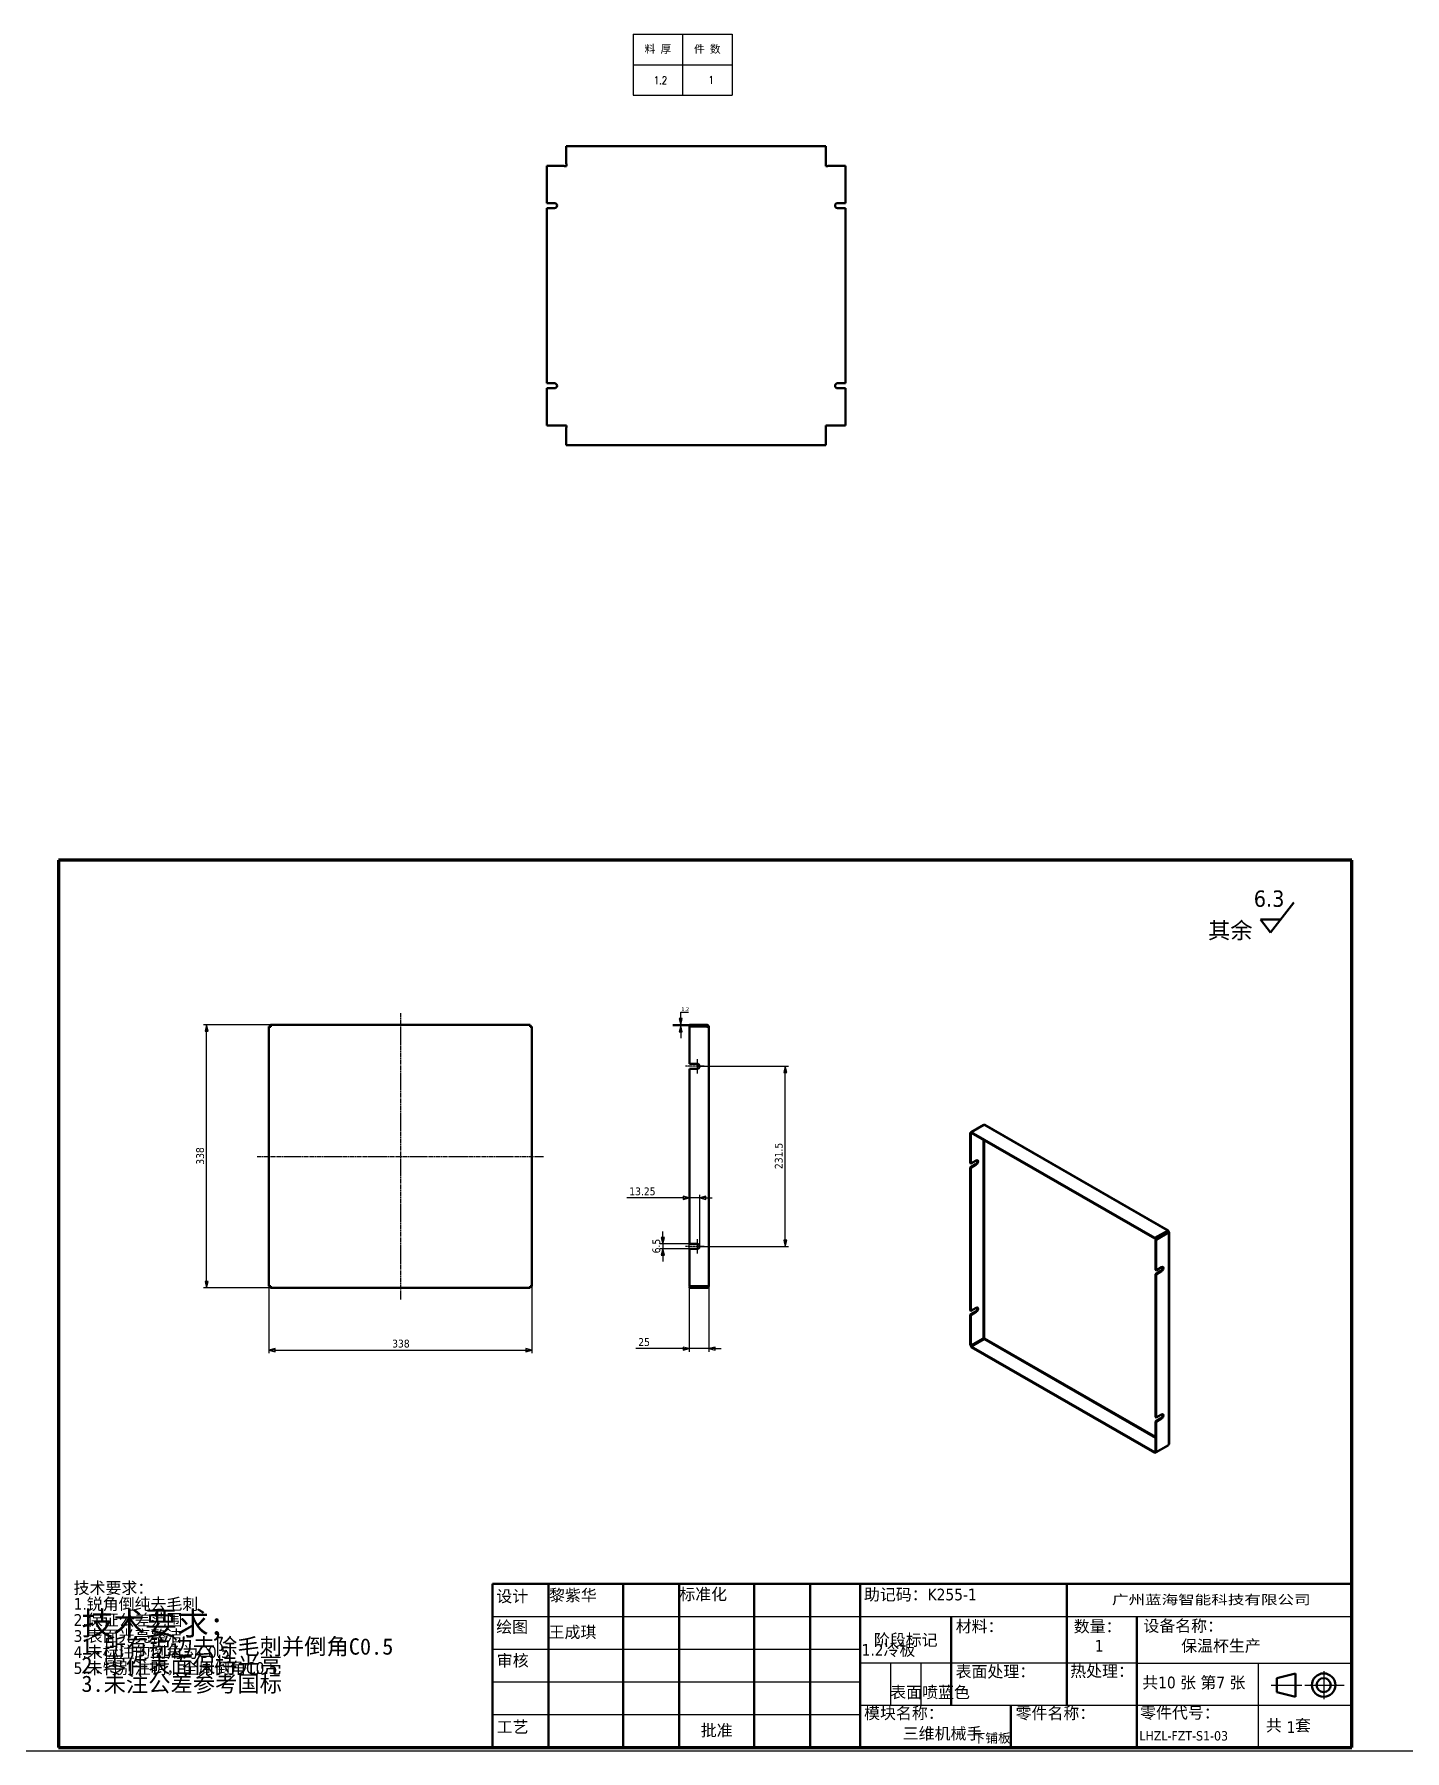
# Model space of a CAD drawing. Header units: millimetres. Extents: x 1472 to 285341, y -86221 to 5170.
# Drawn here: x 2907 to 4668, y -3300 to -1095 of the extents above; entities that cross this region are included whole.
import ezdxf
from ezdxf.enums import TextEntityAlignment as Align

# ---------------------------------------------------------------- set-up
doc = ezdxf.new("R2010")
doc.units = ezdxf.units.MM
doc.linetypes.add('CHAIN', pattern=[0.3543, 0.2362, -0.0295, 0.0591, -0.0295])
for name, color, linetype, lineweight, true_color in [('中心标记 (ISO)', 1, 'Continuous', 25, 0xff0000), ('中心线 (ISO)', 1, 'Continuous', 25, 0xff0000), ('尺寸 (ISO)', 5, 'Continuous', 25, 0x0000ff)]:
    doc.layers.add(name, color=color, linetype=linetype, lineweight=lineweight, true_color=true_color)
for name, color, linetype, lineweight in [('可见 (ISO)', 7, 'Continuous', 50), ('可见窄的 (ISO)', 7, 'Continuous', 35), ('图框 (ISO)', 7, 'Continuous', 70), ('标题 (ISO)', 7, 'Continuous', 50), ('符号 (ISO)', 7, 'Continuous', 25)]:
    doc.layers.add(name, color=color, linetype=linetype, lineweight=lineweight)
doc.styles.add('DIM', font='romans.shx', dxfattribs={"width": 0.8, "bigfont": 'bigfont.shx'})
doc.styles.get("Standard").update_dxf_attribs({"font": 'arial.ttf'})
doc.styles.add('文本样式19', font='tahoma.ttf')
doc.styles.add('文本样式91', font='tahoma.ttf')
doc.styles.add('注释文本 (ISO)', font='tahoma.ttf')
doc.dimstyles.new('默认 (GB)', dxfattribs={"dimscale": 4, "dimtxt": 2.5, "dimasz": 2, "dimexe": 1, "dimexo": 0, "dimgap": 0.75, "dimtad": 1, "dimtoh": 1, "dimrnd": 1e-08, "dimdsep": 46, "dimtxsty": '注释文本 (ISO)', "dimblk": 'Filled-1', "dimcen": 0.09, "dimdle": 10, "dimclrd": 256, "dimclre": 256, "dimclrt": 256, "dimaunit": 1, "dimazin": 2, "dimtfac": 0.8, "dimtdec": 3, "dimtmove": 0, "dimatfit": 3, "dimldrblk": 'Filled-2', "dimfxl": 0, "dimtolj": 1, "dimtzin": 0, "dimlwd": -1, "dimlwe": -1, "dimarcsym": 0})
doc.dimstyles.new('默认 - 类型 1 (GB)', dxfattribs={"dimscale": 2, "dimtxt": 2.5, "dimasz": 4, "dimexe": 5, "dimexo": 0, "dimgap": 0.75, "dimtad": 1, "dimtoh": 1, "dimrnd": 1e-08, "dimdsep": 46, "dimtxsty": '注释文本 (ISO)', "dimblk": 'Filled-1', "dimcen": 0.09, "dimdle": 10, "dimclrd": 256, "dimclre": 256, "dimclrt": 256, "dimaunit": 1, "dimadec": 3, "dimazin": 2, "dimtfac": 1.4, "dimtmove": 0, "dimatfit": 3, "dimldrblk": 'Filled-1', "dimfxl": 0, "dimtolj": 1, "dimtzin": 0, "dimlwd": -1, "dimlwe": -1, "dimarcsym": 0})

# ---------------------------------------------------------------- blocks, each defined once
blk = doc.blocks.new('图框 A3-A4')
at = {"layer": '图框 (ISO)'}
for p, q in [((287, 200), (10, 200)), ((10, 200), (10, 10)), ((287, 10), (287, 200)), ((10, 10), (287, 10))]:
    blk.add_line(p, q, dxfattribs=at)
blk = doc.blocks.new('标题栏 GB1')
at = {"layer": '标题 (ISO)'}
for p, q in [((361.15, 211.7), (366.21, 218.12)), ((361.15, 211.7), (359.01, 214.46)), ((359.01, 214.46), (363.33, 214.46)), ((194.57, 65.23), (194.57, 72.23)), ((194.57, 72.23), (378.57, 72.23)), ((206.57, 65.23), (206.57, 72.23)), ((222.57, 65.23), (222.57, 72.23)), ((234.57, 65.23), (234.57, 72.23)), ((250.57, 65.23), (250.57, 72.23)), ((262.57, 65.23), (262.57, 72.23)), ((273.31, 65.23), (273.31, 72.23)), ((317.57, 65.23), (317.57, 72.23)), ((378.57, 72.23), (378.57, 65.23)), ((194.57, 37.23), (194.57, 65.23)), ((206.57, 37.23), (206.57, 65.23)), ((222.57, 44.23), (222.57, 65.23)), ((234.57, 37.23), (234.57, 65.23)), ((250.57, 37.23), (250.57, 65.23)), ((262.57, 37.23), (262.57, 65.23)), ((273.31, 65.23), (273.31, 37.23)), ((317.57, 55.23), (317.57, 65.23)), ((378.57, 65.23), (378.57, 37.23)), ((317.57, 55.23), (317.57, 46.23)), ((366.57, 53.06), (362.57, 52.06)), ((362.57, 52.06), (362.57, 49.06)), ((366.57, 48.06), (366.57, 53.06)), ((362.57, 49.06), (366.57, 48.06)), ((222.57, 44.23), (222.57, 37.23)), ((305.57, 46.23), (305.57, 37.23)), ((378.57, 37.23), (194.57, 37.23))]:
    blk.add_line(p, q, dxfattribs=at)
at = {"layer": '标题 (ISO)', "lineweight": 25}
for p, q in [((194.57, 65.23), (273.31, 65.23)), ((273.31, 65.23), (378.57, 65.23)), ((194.57, 58.23), (273.31, 58.23)), ((332.57, 55.23), (273.31, 55.23)), ((279.81, 55.23), (279.81, 46.23)), ((286.31, 55.23), (286.31, 46.23)), ((332.57, 55.23), (378.57, 55.23)), ((358.57, 55.23), (358.57, 46.23)), ((372.58, 53.56), (372.58, 47.56)), ((194.57, 51.23), (273.31, 51.23)), ((361.32, 50.56), (367.88, 50.56)), ((368.55, 50.56), (370.07, 50.56)), ((370.07, 50.56), (376.97, 50.56)), ((194.57, 44.23), (273.31, 44.23)), ((273.31, 46.23), (378.57, 46.23)), ((358.57, 46.23), (358.57, 37.23))]:
    blk.add_line(p, q, dxfattribs=at)
at = {"layer": '标题 (ISO)', "lineweight": 50}
for p, q in [((292.81, 65.23), (292.81, 46.23)), ((332.57, 65.23), (332.57, 37.23))]:
    blk.add_line(p, q, dxfattribs=at)
at = {"layer": '标题 (ISO)'}
for radius in [2.5, 1.5]:
    blk.add_circle((372.57, 50.56), radius, dxfattribs=at)
at = {"layer": '标题 (ISO)', "style": '注释文本 (ISO)'}
blk.add_text('阶段标记', height=2.5, dxfattribs=at).set_placement((283.06, 60.23), align=Align.MIDDLE_CENTER)
for s, insert, char_height, attachment_point in [('\\fTahoma|b0|i0;\\H3.5000;6.3', (357.6, 220.71), 3.5, 1), ('\\fTahoma|b0|i0;\\H3.5000;其余', (347.8, 213.91), 3.5, 1), ('\\fTahoma|b0|i0;设计', (195.38, 70.83), 2.5, 1), ('\\f仿宋|b0|i0;\\H2.5000;黎紫华', (206.66, 71.05), 2.5, 1), ('\\fTahoma|b0|i0;标准化', (234.57, 71.28), 2.5, 1), ('助记码：K255-1', (274.11, 71.21), 2.5, 1), ('\\fTahoma|b0|i0;\\W1.30;\\H2.0000;广州\\fArial|b0|i0;\\W1.30;\\H2.0000;蓝海\\fTahoma|b0|i0;\\W1.30;\\H2.0000;智能科技有限公司', (348.5, 68.73), 2, 5), ('\\fTahoma|b0|i0;绘图', (195.35, 64.28), 2.5, 1), ('\\fTahoma|b0|i0;材料：', (293.76, 64.39), 2.5, 1), ('\\fTahoma|b0|i0;数量：', (319.04, 64.37), 2.5, 1), ('\\fTahoma|b0|i0;设备名称：', (333.96, 64.5), 2.5, 1), ('保温杯生产', (342.05, 60.22), 2.5, 1), ('\\fTahoma|b0|i0;审核', (195.48, 57.07), 2.5, 1), ('\\fTahoma|b0|i0;热处理：', (318.29, 54.82), 2.5, 1), ('\\fTahoma|b0|i0;模块名称：', (274.14, 45.81), 2.5, 1), ('\\fTahoma|b0|i0;零件名称：', (306.59, 45.8), 2.5, 1), ('\\fTahoma|b0|i0;零件代号：', (333.25, 45.9), 2.5, 1), ('\\fTahoma|b0|i0;批准', (242.57, 40.73), 2.5, 5), ('三维机械手', (282.42, 41.45), 2.5, 1), ('1', (364.63, 42.81), 2.5, 1)]:
    blk.add_mtext(s, dxfattribs=dict(at, insert=insert, char_height=char_height, attachment_point=attachment_point))
at = {"layer": '标题 (ISO)', "insert": (104.85, 72.61), "char_height": 2.5, "attachment_point": 1, "line_spacing_factor": 0.823237, "style": '注释文本 (ISO)'}
blk.add_mtext('\\fTahoma|b0|i0;技术要求：\\P1.锐角倒纯去毛刺\\P2.保证公差范围\\P3.表面光亮整洁\\P4.未标注的倒角为C0.5\\P5.未特别注明，全周倒角C0.5\\P', dxfattribs=at)
at = {"layer": '标题 (ISO)', "char_height": 2.5, "attachment_point": 1, "style": '注释文本 (ISO)'}
for s, insert, width in [('\\f仿宋|b0|i0;\\H2.5000;王成琪', (206.57, 63.16), 11.2281), ('\\fTahoma|b0|i0;表面处理：', (293.74, 54.71), 17.19), ('\\fTahoma|b0|i0;工艺', (195.45, 42.85), 6.876), ('\\fTahoma|b0|i0;  共   套', (358.32, 43.18), 17.7919)]:
    blk.add_mtext(s, dxfattribs=dict(at, insert=insert, width=width))
at = {"layer": '标题 (ISO)', "insert": (333.72, 52.37), "char_height": 2.5, "width": 27.2374, "attachment_point": 1, "line_spacing_factor": 0.987884, "style": '注释文本 (ISO)'}
blk.add_mtext('共10 张 第7 张', dxfattribs=at)
at = {"layer": '标题 (ISO)'}
for tag, p, height, style in [('材料_001', (293.5, 56.7), 2.5, '注释文本 (ISO)'), ('描述_001', (333.1, 38.7), 2, '文本样式91'), ('零件代号_001', (306.4, 37.87), 2, '文本样式91')]:
    blk.add_attdef(tag, p, '', height=height, dxfattribs=dict(at, style=style))
at = {"layer": '标题 (ISO)', "style": '文本样式91'}
blk.add_attdef('热处理', text='', height=2, dxfattribs=at).set_placement((318.2, 50.63), align=Align.TOP_LEFT)
at = {"layer": '标题 (ISO)', "style": '文本样式19'}
for tag, p in [('工程核准人', (256.57, 40.73)), ('工程批准日期', (267.94, 40.73))]:
    blk.add_attdef(tag, text='', height=1, dxfattribs=at).set_placement(p, align=Align.MIDDLE_CENTER)
blk = doc.blocks.new('Filled-1')
at = {"color": 0}
for p, q in [((0, 0), (-1, 0.25)), ((-1, 0.25), (-1, -0.25)), ((-1, 0), (0, 0)), ((-1, -0.25), (0, 0))]:
    blk.add_line(p, q, dxfattribs=at)
at = {"color": 0, "flags": 128}
blk.add_lwpolyline([(-1, -0.25), (0, 0), (-1, 0.25), (-1, -0.25)], dxfattribs=at)
at = {"color": 0}
blk.add_solid([(-1, -0.25), (0, 0), (-1, 0.25), (-1, -0.25)], dxfattribs=at)
blk = doc.blocks.new('*D393')
at = {"layer": 'Defpoints', "color": 0, "transparency": 16777216}
for p in [(3208.7, -2703.2), (3546.7, -2703.2), (3546.7, -2785.6)]:
    blk.add_point(p, dxfattribs=at)
at = {"layer": '尺寸 (ISO)', "transparency": 16777216}
for p, q in [((3208.7, -2703.2), (3208.7, -2789.6)), ((3546.7, -2703.2), (3546.7, -2789.6)), ((3216.7, -2785.6), (3538.7, -2785.6))]:
    blk.add_line(p, q, dxfattribs=at)
at = {"layer": '尺寸 (ISO)', "transparency": 16777216, "xscale": 8, "yscale": 8, "zscale": 8, "rotation": 180}
blk.add_blockref('Filled-1', (3208.7, -2785.6), dxfattribs=at)
at = {"layer": '尺寸 (ISO)', "transparency": 16777216, "xscale": 8, "yscale": 8, "zscale": 8}
blk.add_blockref('Filled-1', (3546.7, -2785.6), dxfattribs=at)
at = {"layer": '尺寸 (ISO)', "transparency": 16777216, "insert": (3367.1, -2772.2), "char_height": 10, "attachment_point": 1, "style": '注释文本 (ISO)'}
blk.add_mtext('\\A1;338', dxfattribs=at)
blk = doc.blocks.new('Filled-2')
at = {"color": 0}
for p, q in [((0, 0), (-1, 0.125)), ((-1, 0.125), (-1, -0.125)), ((-1, 0), (0, 0)), ((-1, -0.125), (0, 0))]:
    blk.add_line(p, q, dxfattribs=at)
at = {"color": 0, "flags": 128}
blk.add_lwpolyline([(-1, -0.125), (0, 0), (-1, 0.125), (-1, -0.125)], dxfattribs=at)
at = {"color": 0}
blk.add_solid([(-1, -0.125), (0, 0), (-1, 0.125), (-1, -0.125)], dxfattribs=at)
blk = doc.blocks.new('*D394')
at = {"layer": 'Defpoints', "color": 0, "transparency": 16777216}
for p in [(3128.7, -2367.6), (3211.1, -2367.6), (3211.1, -2705.6)]:
    blk.add_point(p, dxfattribs=at)
at = {"layer": '尺寸 (ISO)', "transparency": 16777216}
for p, q in [((3211.1, -2367.6), (3124.7, -2367.6)), ((3128.7, -2697.6), (3128.7, -2375.6)), ((3211.1, -2705.6), (3124.7, -2705.6))]:
    blk.add_line(p, q, dxfattribs=at)
at = {"layer": '尺寸 (ISO)', "transparency": 16777216, "xscale": 8, "yscale": 8, "zscale": 8}
for p, rotation in [((3128.7, -2367.6), 90), ((3128.7, -2705.6), 270)]:
    blk.add_blockref('Filled-1', p, dxfattribs=dict(at, rotation=rotation))
at = {"layer": '尺寸 (ISO)', "transparency": 16777216, "insert": (3115.3, -2547.4), "char_height": 10, "attachment_point": 1, "rotation": 90, "style": '注释文本 (ISO)'}
blk.add_mtext('\\A1;338', dxfattribs=at)
blk = doc.blocks.new('*D388')
at = {"layer": 'Defpoints', "color": 0, "transparency": 16777216}
for p in [(3749, -2703.6), (3774, -2703.2), (3749, -2783.6)]:
    blk.add_point(p, dxfattribs=at)
at = {"layer": '尺寸 (ISO)', "transparency": 16777216}
for p, q in [((3749, -2703.6), (3749, -2787.6)), ((3774, -2703.2), (3774, -2787.6)), ((3741, -2783.6), (3680.4, -2783.6)), ((3774, -2783.6), (3749, -2783.6)), ((3782, -2783.6), (3790, -2783.6))]:
    blk.add_line(p, q, dxfattribs=at)
at = {"layer": '尺寸 (ISO)', "transparency": 16777216, "xscale": 8, "yscale": 8, "zscale": 8}
blk.add_blockref('Filled-1', (3749, -2783.6), dxfattribs=at)
at = {"layer": '尺寸 (ISO)', "transparency": 16777216, "xscale": 8, "yscale": 8, "zscale": 8, "rotation": 180}
blk.add_blockref('Filled-1', (3774, -2783.6), dxfattribs=at)
at = {"layer": '尺寸 (ISO)', "transparency": 16777216, "insert": (3683.4, -2770.2), "char_height": 10, "attachment_point": 1, "style": '注释文本 (ISO)'}
blk.add_mtext('\\A1;25', dxfattribs=at)
blk = doc.blocks.new('*D389')
at = {"layer": 'Defpoints', "color": 0, "transparency": 16777216}
for p in [(3714.9, -2655.6), (3749, -2649.1), (3749, -2655.6)]:
    blk.add_point(p, dxfattribs=at)
at = {"layer": '尺寸 (ISO)', "transparency": 16777216}
for p, q in [((3714.9, -2641.1), (3714.9, -2633.1)), ((3749, -2649.1), (3710.9, -2649.1)), ((3749, -2655.6), (3710.9, -2655.6)), ((3714.9, -2649.1), (3714.9, -2655.6)), ((3714.9, -2663.6), (3714.9, -2671.6))]:
    blk.add_line(p, q, dxfattribs=at)
at = {"layer": '尺寸 (ISO)', "transparency": 16777216, "xscale": 8, "yscale": 8, "zscale": 8}
for p, rotation in [((3714.9, -2649.1), 270), ((3714.9, -2655.6), 90)]:
    blk.add_blockref('Filled-1', p, dxfattribs=dict(at, rotation=rotation))
at = {"layer": '尺寸 (ISO)', "transparency": 16777216, "insert": (3701.5, -2661.3), "char_height": 10, "attachment_point": 1, "rotation": 90, "style": '注释文本 (ISO)'}
blk.add_mtext('\\A1;6.5', dxfattribs=at)
blk = doc.blocks.new('*D390')
at = {"layer": 'Defpoints', "color": 0, "transparency": 16777216}
for p in [(3759, -2420.9), (3872.3, -2420.9), (3762.3, -2652.4)]:
    blk.add_point(p, dxfattribs=at)
at = {"layer": '尺寸 (ISO)', "transparency": 16777216}
for p, q in [((3759, -2420.9), (3876.3, -2420.9)), ((3872.3, -2644.4), (3872.3, -2428.9)), ((3762.3, -2652.4), (3876.3, -2652.4))]:
    blk.add_line(p, q, dxfattribs=at)
at = {"layer": '尺寸 (ISO)', "transparency": 16777216, "xscale": 8, "yscale": 8, "zscale": 8}
for p, rotation in [((3872.3, -2420.9), 90), ((3872.3, -2652.4), 270)]:
    blk.add_blockref('Filled-1', p, dxfattribs=dict(at, rotation=rotation))
at = {"layer": '尺寸 (ISO)', "transparency": 16777216, "insert": (3858.9, -2553), "char_height": 10, "attachment_point": 1, "rotation": 90, "style": '注释文本 (ISO)'}
blk.add_mtext('\\A1;231.5', dxfattribs=at)
blk = doc.blocks.new('*D391')
at = {"layer": 'Defpoints', "color": 0, "transparency": 16777216}
for p in [(3762.3, -2590), (3749, -2655.6), (3762.3, -2652.4)]:
    blk.add_point(p, dxfattribs=at)
at = {"layer": '尺寸 (ISO)', "transparency": 16777216}
for p, q in [((3741, -2590), (3668.8, -2590)), ((3749, -2655.6), (3749, -2586)), ((3762.3, -2590), (3749, -2590)), ((3762.3, -2652.4), (3762.3, -2586)), ((3770.3, -2590), (3778.3, -2590))]:
    blk.add_line(p, q, dxfattribs=at)
at = {"layer": '尺寸 (ISO)', "transparency": 16777216, "xscale": 8, "yscale": 8, "zscale": 8}
blk.add_blockref('Filled-1', (3749, -2590), dxfattribs=at)
at = {"layer": '尺寸 (ISO)', "transparency": 16777216, "xscale": 8, "yscale": 8, "zscale": 8, "rotation": 180}
blk.add_blockref('Filled-1', (3762.3, -2590), dxfattribs=at)
at = {"layer": '尺寸 (ISO)', "transparency": 16777216, "insert": (3671.8, -2576.6), "char_height": 10, "attachment_point": 1, "style": '注释文本 (ISO)'}
blk.add_mtext('\\A1;13.25', dxfattribs=at)
blk = doc.blocks.new('加工')
at = {"layer": '符号 (ISO)', "insert": (-36.68, 11.05), "char_height": 2.5, "width": 80.4946, "attachment_point": 1, "line_spacing_factor": 0.683636, "style": '注释文本 (ISO)'}
blk.add_mtext('{\\fFangSong|b0|i0|c134|p49;\\H2x;技术要求\\fFangSong|b0|i0|c0|p49;;\\P\\H0.7x;1.\\fFangSong|b0|i0|c134|p49;所有锐边去除毛刺并倒角\\fFangSong|b0|i0|c0|p49;C0.5\\H2.12498x; \\H0.47059x;\\P2.\\fFangSong|b0|i0|c134|p49;零件表面保持光亮\\H1.84035x; \\H0.54337x;\\P\\fFangSong|b0|i0|c0|p49;3.\\fFangSong|b0|i0|c134|p49;未注公差参考国标\\H1.80945x; }', dxfattribs=at)
blk = doc.blocks.new('*D392')
at = {"transparency": 16777216}
for p, q in [((3737.9, -2359.6), (3737.9, -2351.6)), ((3737.9, -2351.6), (3748, -2351.6)), ((3749, -2367.6), (3727.9, -2367.6)), ((3749, -2368.8), (3727.9, -2368.8)), ((3737.9, -2368.8), (3737.9, -2367.6)), ((3737.9, -2376.8), (3737.9, -2384.8))]:
    blk.add_line(p, q, dxfattribs=at)
at = {"layer": 'Defpoints', "color": 0, "transparency": 16777216}
for p in [(3737.9, -2367.6), (3749, -2367.6), (3749, -2368.8)]:
    blk.add_point(p, dxfattribs=at)
at = {"transparency": 16777216, "xscale": 8, "yscale": 8, "zscale": 8}
for p, rotation in [((3737.9, -2367.6), 270), ((3737.9, -2368.8), 90)]:
    blk.add_blockref('Filled-1', p, dxfattribs=dict(at, rotation=rotation))
at = {"transparency": 16777216, "insert": (3743.7, -2347.6), "char_height": 5, "attachment_point": 5, "style": '注释文本 (ISO)'}
blk.add_mtext('\\A1;1.2', dxfattribs=at)
blk = doc.blocks.new('*T31')
at = {"color": 0, "linetype": 'ByBlock', "lineweight": -2, "transparency": 16777216}
for p, q in [((0, 0), (127, 0)), ((0, 0), (0, -78)), ((63.5, 0), (63.5, -78)), ((127, 0), (127, -78)), ((0, -39), (127, -39)), ((0, -78), (127, -78))]:
    blk.add_line(p, q, dxfattribs=at)
at = {"color": 0, "transparency": 16777216, "char_height": 10, "width": 60.5, "attachment_point": 5}
for s, insert in [('{\\fSimSun|b0|i0|c134|p2;料 厚}', (31.75, -19.5)), ('{\\fSimSun|b0|i0|c134|p2;件 数}', (95.25, -19.5))]:
    blk.add_mtext(s, dxfattribs=dict(at, insert=insert))
blk = doc.blocks.new('拆图参数')
blk.add_blockref('*T31', (-63.5, 78))
at = {"style": 'DIM', "width": 0.8}
blk.add_attdef('6', text='', height=10, dxfattribs=at).set_placement((-37.1, 18.9), align=Align.MIDDLE_LEFT)
blk.add_attdef('1', text='', height=10, dxfattribs=at).set_placement((36.6, 19.3), align=Align.MIDDLE_CENTER)

msp = doc.modelspace()

# ---------------------------------------------------------------- linework, layer by layer
msp.add_line((2134.45746, -3300.18267), (59424.02574, -3300.18267))
at = {"layer": '中心标记 (ISO)', "linetype": 'CHAIN', "ltscale": 4.49103}
for p, q in [((3768.26847, -2420.88018), (3744.01847, -2420.88018)), ((3768.26847, -2652.38018), (3744.01847, -2652.38018))]:
    msp.add_line(p, q, dxfattribs=at)
at = {"layer": '中心标记 (ISO)', "linetype": 'CHAIN', "ltscale": 3.426123}
for p, q in [((3759.01847, -2411.63018), (3759.01847, -2430.13018)), ((3759.01847, -2643.13018), (3759.01847, -2661.63018))]:
    msp.add_line(p, q, dxfattribs=at)
at = {"layer": '中心线 (ISO)', "linetype": 'CHAIN', "ltscale": 23.990969}
for p, q in [((3377.71387, -2352.63018), (3377.71387, -2720.63018)), ((3193.71387, -2536.63018), (3561.71387, -2536.63018))]:
    msp.add_line(p, q, dxfattribs=at)
at = {"layer": '可见 (ISO)'}
for p, q in [((3590.70354, -1239.02021), (3924.60648, -1239.02021)), ((3590.70354, -1261.62021), (3590.70354, -1239.02021)), ((3924.60648, -1239.02021), (3924.60648, -1261.62021)), ((3565.74067, -1311.93455), (3565.74067, -1263.98308)), ((3565.74067, -1263.98308), (3588.34067, -1263.98308)), ((3588.34067, -1263.98308), (3588.34067, -1264.33455)), ((3588.34067, -1264.33455), (3591.05501, -1264.33455)), ((3591.05501, -1261.62021), (3590.70354, -1261.62021)), ((3591.05501, -1264.33455), (3591.05501, -1261.62021)), ((3924.60648, -1261.62021), (3924.25501, -1261.62021)), ((3924.25501, -1261.62021), (3924.25501, -1264.33455)), ((3924.25501, -1264.33455), (3926.96935, -1264.33455)), ((3926.96935, -1264.33455), (3926.96935, -1263.98308)), ((3926.96935, -1263.98308), (3949.56935, -1263.98308)), ((3949.56935, -1263.98308), (3949.56935, -1311.93455)), ((3565.74067, -1311.93455), (3575.74067, -1311.93455)), ((3565.74067, -1543.43455), (3565.74067, -1318.43455)), ((3575.74067, -1318.43455), (3565.74067, -1318.43455)), ((3939.56935, -1311.93455), (3949.56935, -1311.93455)), ((3949.56935, -1318.43455), (3939.56935, -1318.43455)), ((3949.56935, -1318.43455), (3949.56935, -1543.43455)), ((3565.74067, -1543.43455), (3575.74067, -1543.43455)), ((3939.56935, -1543.43455), (3949.56935, -1543.43455)), ((3565.74067, -1597.88602), (3565.74067, -1549.93455)), ((3575.74067, -1549.93455), (3565.74067, -1549.93455)), ((3949.56935, -1549.93455), (3939.56935, -1549.93455)), ((3949.56935, -1549.93455), (3949.56935, -1597.88602)), ((3588.34067, -1597.88602), (3565.74067, -1597.88602)), ((3591.05501, -1597.53455), (3588.34067, -1597.53455)), ((3588.34067, -1597.53455), (3588.34067, -1597.88602)), ((3590.70354, -1622.84888), (3590.70354, -1600.24888)), ((3590.70354, -1600.24888), (3591.05501, -1600.24888)), ((3591.05501, -1600.24888), (3591.05501, -1597.53455)), ((3924.25501, -1597.53455), (3924.25501, -1600.24888)), ((3926.96935, -1597.53455), (3924.25501, -1597.53455)), ((3924.25501, -1600.24888), (3924.60648, -1600.24888)), ((3924.60648, -1600.24888), (3924.60648, -1622.84888)), ((3926.96935, -1597.88602), (3926.96935, -1597.53455)), ((3949.56935, -1597.88602), (3926.96935, -1597.88602)), ((3924.60648, -1622.84888), (3590.70354, -1622.84888)), ((3208.71387, -2369.67871), (3208.71387, -2370.03018)), ((3209.91387, -2369.67871), (3208.71387, -2369.67871)), ((3211.11387, -2370.03018), (3208.71387, -2370.03018)), ((3208.71387, -2703.23018), (3208.71387, -2370.03018)), ((3209.91387, -2370.03018), (3209.91387, -2369.67871)), ((3211.11387, -2367.63018), (3210.7624, -2367.63018)), ((3210.7624, -2368.83018), (3210.7624, -2367.63018)), ((3211.11387, -2368.83018), (3210.7624, -2368.83018)), ((3211.11387, -2367.63018), (3211.11387, -2370.03018)), ((3211.11387, -2367.63018), (3544.31387, -2367.63018)), ((3544.31387, -2370.03018), (3544.31387, -2367.63018)), ((3544.66534, -2367.63018), (3544.31387, -2367.63018)), ((3544.31387, -2368.83018), (3544.66534, -2368.83018)), ((3546.71387, -2370.03018), (3544.31387, -2370.03018)), ((3544.66534, -2368.83018), (3544.66534, -2367.63018)), ((3545.51387, -2370.03018), (3545.51387, -2369.67871)), ((3545.51387, -2369.67871), (3546.71387, -2369.67871)), ((3546.71387, -2370.03018), (3546.71387, -2369.67871)), ((3546.71387, -2370.03018), (3546.71387, -2703.23018)), ((3771.61847, -2367.63018), (3749.01847, -2367.63018)), ((3749.01847, -2368.83018), (3749.01847, -2367.63018)), ((3771.61847, -2368.83018), (3749.01847, -2368.83018)), ((3749.01847, -2417.63018), (3749.01847, -2369.67871)), ((3749.01847, -2369.67871), (3771.61847, -2369.67871)), ((3771.61847, -2368.83018), (3771.61847, -2367.63018)), ((3771.61847, -2369.67871), (3771.61847, -2370.03018)), ((3774.01847, -2370.03018), (3771.61847, -2370.03018)), ((3774.01847, -2370.03018), (3774.01847, -2703.23018)), ((3749.01847, -2417.63018), (3759.01847, -2417.63018)), ((3759.01847, -2424.13018), (3749.01847, -2424.13018)), ((3749.01847, -2649.13018), (3749.01847, -2424.13018)), ((4111.29563, -2505.41043), (4109.8471, -2506.24458)), ((4109.8471, -2506.24458), (4109.8471, -2545.44717)), ((4110.69563, -2506.73322), (4109.8471, -2506.24458)), ((4111.29796, -2506.38636), (4110.69563, -2506.73322)), ((4110.69563, -2506.73322), (4110.69563, -2545.93581)), ((4111.29563, -2505.40397), (4127.27624, -2496.20134)), ((4347.40067, -2641.36782), (4111.29563, -2505.40397)), ((4111.29563, -2506.38502), (4111.29563, -2505.40397)), ((4347.40067, -2642.34887), (4111.29563, -2506.38502)), ((4127.27624, -2496.20134), (4127.52477, -2496.34446)), ((4128.72245, -2496.22678), (4364.33043, -2631.90439)), ((4109.8471, -2545.44717), (4110.69563, -2545.93581)), ((4109.8471, -2550.76123), (4116.91817, -2546.68927)), ((4109.8471, -2550.76123), (4109.8471, -2734.70933)), ((4110.69563, -2551.24986), (4109.8471, -2550.76123)), ((4110.69563, -2545.93581), (4117.7667, -2541.86385)), ((4117.7667, -2547.17791), (4110.69563, -2551.24986)), ((4110.69563, -2551.24986), (4110.69563, -2735.19797)), ((4363.38128, -2632.16519), (4347.40067, -2641.36782)), ((4363.38128, -2633.14625), (4347.40067, -2642.34887)), ((4347.40067, -2642.34887), (4347.40067, -2641.36782)), ((4363.98128, -2634.18548), (4348.00067, -2643.3881)), ((4348.00067, -2682.59069), (4348.00067, -2643.3881)), ((4348.00067, -2643.3881), (4348.8492, -2643.87674)), ((4348.8492, -2643.87674), (4364.82981, -2634.67411)), ((4348.8492, -2683.07932), (4348.8492, -2643.87674)), ((4363.13275, -2632.02207), (4363.38128, -2632.16519)), ((4363.38128, -2633.14625), (4363.38128, -2632.16519)), ((4363.98128, -2633.49555), (4364.82981, -2633.00692)), ((4363.98128, -2634.18548), (4364.82981, -2634.67411)), ((4364.82981, -2634.67411), (4364.82981, -2634.96146)), ((4365.53275, -2633.98419), (4365.53275, -2906.39089)), ((3749.01847, -2649.13018), (3759.01847, -2649.13018)), ((3759.01847, -2655.63018), (3749.01847, -2655.63018)), ((3749.01847, -2703.58165), (3749.01847, -2655.63018)), ((4348.00067, -2682.59069), (4348.8492, -2683.07932)), ((4348.00067, -2687.90474), (4355.07174, -2683.83279)), ((4348.8492, -2688.39338), (4348.00067, -2687.90474)), ((4348.00067, -2871.85285), (4348.00067, -2687.90474)), ((4348.8492, -2683.07932), (4355.92026, -2679.00737)), ((4355.92026, -2684.32142), (4348.8492, -2688.39338)), ((4348.8492, -2872.34148), (4348.8492, -2688.39338)), ((3208.71387, -2703.23018), (3208.71387, -2703.58165)), ((3208.71387, -2703.23018), (3211.11387, -2703.23018)), ((3209.91387, -2703.58165), (3208.71387, -2703.58165)), ((3209.91387, -2703.23018), (3209.91387, -2703.58165)), ((3211.11387, -2704.43018), (3210.7624, -2704.43018)), ((3210.7624, -2704.43018), (3210.7624, -2705.63018)), ((3210.7624, -2705.63018), (3211.11387, -2705.63018)), ((3211.11387, -2703.23018), (3211.11387, -2705.63018)), ((3544.31387, -2705.63018), (3211.11387, -2705.63018)), ((3544.31387, -2703.23018), (3546.71387, -2703.23018)), ((3544.31387, -2705.63018), (3544.31387, -2703.23018)), ((3544.31387, -2704.43018), (3544.66534, -2704.43018)), ((3544.31387, -2705.63018), (3544.66534, -2705.63018)), ((3544.66534, -2704.43018), (3544.66534, -2705.63018)), ((3545.51387, -2703.23018), (3545.51387, -2703.58165)), ((3545.51387, -2703.58165), (3546.71387, -2703.58165)), ((3546.71387, -2703.58165), (3546.71387, -2703.23018)), ((3771.61847, -2703.58165), (3749.01847, -2703.58165)), ((3771.61847, -2704.43018), (3749.01847, -2704.43018)), ((3749.01847, -2704.43018), (3749.01847, -2705.63018)), ((3749.01847, -2705.63018), (3771.61847, -2705.63018)), ((3771.61847, -2703.23018), (3771.61847, -2703.58165)), ((3771.61847, -2703.23018), (3774.01847, -2703.23018)), ((3771.61847, -2704.43018), (3771.61847, -2705.63018)), ((4110.69563, -2735.19797), (4117.7667, -2731.12601)), ((4109.8471, -2734.70933), (4110.69563, -2735.19797)), ((4109.8471, -2740.02339), (4116.91817, -2735.95143)), ((4109.8471, -2740.02339), (4109.8471, -2779.22598)), ((4110.69563, -2740.51202), (4109.8471, -2740.02339)), ((4117.7667, -2736.44007), (4110.69563, -2740.51202)), ((4110.69563, -2740.51202), (4110.69563, -2779.71461)), ((4126.67624, -2770.51199), (4110.69563, -2779.71461)), ((4127.27624, -2771.55122), (4111.29563, -2780.75384)), ((4126.67624, -2770.22464), (4126.67624, -2770.51199)), ((4127.52477, -2771.69433), (4127.27624, -2771.55122)), ((4110.69563, -2779.71461), (4109.8471, -2779.22598)), ((4111.29563, -2780.75384), (4347.40067, -2916.71769)), ((4111.29563, -2780.75384), (4111.29563, -2781.7349)), ((4111.29563, -2781.7349), (4347.40067, -2917.69874)), ((4348.00067, -2871.85285), (4348.8492, -2872.34148)), ((4348.00067, -2877.1669), (4355.07174, -2873.09495)), ((4348.8492, -2877.65554), (4348.00067, -2877.1669)), ((4348.00067, -2916.36949), (4348.00067, -2877.1669)), ((4348.8492, -2872.34148), (4355.92026, -2868.26953)), ((4355.92026, -2873.58358), (4348.8492, -2877.65554)), ((4348.8492, -2916.85813), (4348.8492, -2877.65554)), ((4347.40067, -2917.69874), (4363.38128, -2908.49612)), ((4364.82981, -2907.6555), (4348.8492, -2916.85813)), ((4363.38128, -2908.48966), (4363.38128, -2908.49612)), ((4364.82981, -2907.36816), (4364.82981, -2907.6555)), ((4348.00299, -2916.37083), (4347.40067, -2916.71769)), ((4347.40067, -2916.71769), (4347.40067, -2917.69874)), ((4348.00067, -2916.36949), (4348.8492, -2916.85813))]:
    msp.add_line(p, q, dxfattribs=at)
for centre, radius, start, end in [((3575.74067, -1315.18455), 3.25, 270, 90), ((3939.56935, -1315.18455), 3.25, 90, 270), ((3575.74067, -1546.68455), 3.25, 270, 90), ((3939.56935, -1546.68455), 3.25, 90, 270), ((3771.61847, -2370.03018), 2.4, 0, 90), ((3771.61847, -2370.03018), 1.2, 0, 90), ((3759.01847, -2420.88018), 3.25, 270, 90), ((3759.01847, -2652.38018), 3.25, 270, 90), ((3771.61847, -2703.23018), 2.4, 270, 0), ((3771.61847, -2703.23018), 1.2, 270, 0)]:
    msp.add_arc(centre, radius, start, end, dxfattribs=at)
for centre, major_axis, ratio, start_param, end_param in [((4127.52477, -2498.30658), (1.19768, 2.0798), 0.5780931159, 0, 0.783464455), ((4116.91817, -2544.03224), (1.62185, 2.8164), 0.5780931159, 3.9250571086, 6.019560142), ((4117.7667, -2544.52088), (1.62185, 2.8164), 0.5780931159, 3.9250571086, 7.0666497622), ((4363.13275, -2633.98419), (1.19768, 2.0798), 0.5780931159, 5.4958534354, 7.0666497622), ((4363.13275, -2633.98419), (0.59884, 1.0399), 0.5780931159, 5.4958534354, 6.7693984008), ((4363.13275, -2633.98419), (1.2, 0), 0.575861701, 5.7962257128, 7.0685834706), ((4363.13275, -2633.98419), (2.4, 0), 0.575861701, 5.4977871438, 7.0685834706), ((4355.07174, -2681.17576), (1.62185, 2.8164), 0.5780931159, 3.9250571086, 6.019560142), ((4355.92026, -2681.66439), (1.62185, 2.8164), 0.5780931159, 3.9250571086, 7.0666497622), ((4116.91817, -2733.2944), (1.62185, 2.8164), 0.5780931159, 3.9250571086, 6.019560142), ((4117.7667, -2733.78304), (1.62185, 2.8164), 0.5780931159, 3.9250571086, 7.0666497622), ((4127.52477, -2770.71328), (-1.2, 0), 0.575861701, 3.926990817, 5.4977871438), ((4127.52477, -2770.71328), (-0.59884, -1.0399), 0.5780931159, 0.783464455, 2.3542607818), ((4355.07174, -2870.43792), (1.62185, 2.8164), 0.5780931159, 3.9250571086, 6.019560142), ((4355.92026, -2870.92655), (1.62185, 2.8164), 0.5780931159, 3.9250571086, 7.0666497622), ((4363.13275, -2906.39089), (2.4, 0), 0.575861701, 5.4977871438, 6.2831853072)]:
    msp.add_ellipse(centre, major_axis=major_axis, ratio=ratio, start_param=start_param, end_param=end_param, dxfattribs=at)
at = {"layer": '可见窄的 (ISO)'}
for p, q in [((4363.13275, -2632.02207), (4127.52477, -2496.34446)), ((4126.67624, -2770.22464), (4126.67624, -2515.24213)), ((4128.3733, -2516.2194), (4128.3733, -2770.22464)), ((4117.7667, -2547.17791), (4116.91817, -2546.68927)), ((4363.98128, -2633.49555), (4363.37799, -2633.14814)), ((4363.98128, -2634.18548), (4363.98128, -2633.49555)), ((4364.82981, -2907.36816), (4364.82981, -2634.96146)), ((4355.07174, -2683.83279), (4355.92026, -2684.32142)), ((4117.7667, -2736.44007), (4116.91817, -2735.95143)), ((4348.00067, -2898.65796), (4127.52477, -2771.69433)), ((4128.3733, -2770.22464), (4348.00067, -2896.69963)), ((4355.07174, -2873.09495), (4355.92026, -2873.58358))]:
    msp.add_line(p, q, dxfattribs=at)

# ---------------------------------------------------------------- block references
msp.add_blockref('拆图参数', (3740.36794, -1173.13064)).add_auto_attribs({'1': '1', '6': '1.2'})
at = {"xscale": 6, "yscale": 6, "zscale": 6}
for name, p in [('图框 A3-A4', (2878.1575, -3355.94879)), ('加工', (3187.88079, -3187.92772))]:
    msp.add_blockref(name, p, dxfattribs=at)
ref = msp.add_blockref('标题栏 GB1', (2328.73066, -3519.30001), dxfattribs=dict(xscale=6, yscale=6, zscale=6))
ref.add_attrib('零件代号_001', '下铺板', (4112.95079, -3289.92019), dxfattribs={"layer": '标题 (ISO)', "height": 12, "style": '文本样式91'})
ref.add_attrib('描述_001', 'LHZL-FZT-S1-03', (4327.33085, -3287.11012), dxfattribs={"layer": '标题 (ISO)', "height": 12.0000002, "style": '文本样式91'})
ref.add_attrib('材料_001', '1.2冷板', (3970.39998, -3178.20086), dxfattribs={"layer": '标题 (ISO)', "height": 15, "style": '注释文本 (ISO)'})

# ---------------------------------------------------------------- texts
at = {"layer": '符号 (ISO)', "insert": (4270.1575, -3157.94879), "char_height": 15, "attachment_point": 1, "style": '注释文本 (ISO)'}
msp.add_mtext('{1}', dxfattribs=at)
at = {"layer": '符号 (ISO)', "insert": (4007.22124, -3217.60217), "char_height": 15, "width": 112.2807026, "attachment_point": 1, "style": '注释文本 (ISO)'}
msp.add_mtext('{表面喷蓝色}', dxfattribs=at)

# ---------------------------------------------------------------- dimensions: what is measured, and where the dimension line sits
dim = msp.add_linear_dim(base=(3737.93113, -2367.63018), p1=(3749.01847, -2368.83018), p2=(3749.01847, -2367.63018), angle=90, dimstyle='默认 - 类型 1 (GB)')
dim.commit()
dim.dimension.update_dxf_attribs({"geometry": '*D392', "text_midpoint": (3743.69574, -2347.57813)})
at = {"layer": '尺寸 (ISO)'}
for base, p1, p2, angle, override, picture, middle in [((3128.71387, -2367.63018), (3211.11387, -2705.63018), (3211.11387, -2367.63018), 90, {"dimtoh": 0, "dimdec": 2, "dimtp": 0, "dimtm": 0, "dimtdec": 2, "dimtofl": 0, "dimatfit": 1}, '*D394', (3128.71387, -2536.71018)), ((3872.33891, -2420.88018), (3762.26847, -2652.38018), (3759.01847, -2420.88018), 90, {"dimtoh": 0, "dimdec": 2, "dimtp": 0, "dimtm": 0, "dimtdec": 2, "dimtofl": 0, "dimatfit": 1}, '*D390', (3872.33891, -2536.63018)), ((3714.87171, -2655.63018), (3749.01847, -2649.13018), (3749.01847, -2655.63018), 270, {"dimtoh": 0, "dimdec": 2, "dimtp": 0, "dimtm": 0, "dimtdec": 2, "dimtofl": 1, "dimatfit": 1}, '*D389', (3714.87171, -2652.38018)), ((3749.01847, -2783.58165), (3774.01847, -2703.23018), (3749.01847, -2703.58165), 180, {"dimtoh": 0, "dimdec": 2, "dimtp": 0, "dimtm": 0, "dimtdec": 2, "dimtofl": 1, "dimatfit": 1}, '*D388', (3690.17946, -2783.58165))]:
    dim = msp.add_linear_dim(base=base, p1=p1, p2=p2, angle=angle, dimstyle='默认 (GB)', override=override, dxfattribs=at)
    dim.commit()
    dim.dimension.update_dxf_attribs({"geometry": picture, "text_midpoint": middle, "dimtype": 160})
for base, p1, p2, override, picture, middle in [((3762.26847, -2590.01064), (3749.01847, -2655.63018), (3762.26847, -2652.38018), {"dimtoh": 0, "dimdec": 2, "dimtp": 0, "dimtm": 0, "dimtdec": 2, "dimtofl": 1, "dimatfit": 1}, '*D391', (3687.77497, -2590.01064)), ((3546.71387, -2785.63018), (3208.71387, -2703.23018), (3546.71387, -2703.23018), {"dimtoh": 0, "dimdec": 2, "dimtp": 0, "dimtm": 0, "dimtdec": 2, "dimtofl": 0, "dimatfit": 1}, '*D393', (3377.79387, -2785.63018))]:
    dim = msp.add_linear_dim(base=base, p1=p1, p2=p2, dimstyle='默认 (GB)', override=override, dxfattribs=at)
    dim.commit()
    dim.dimension.update_dxf_attribs({"geometry": picture, "text_midpoint": middle, "dimtype": 160})

doc.saveas('drawing.dxf')
